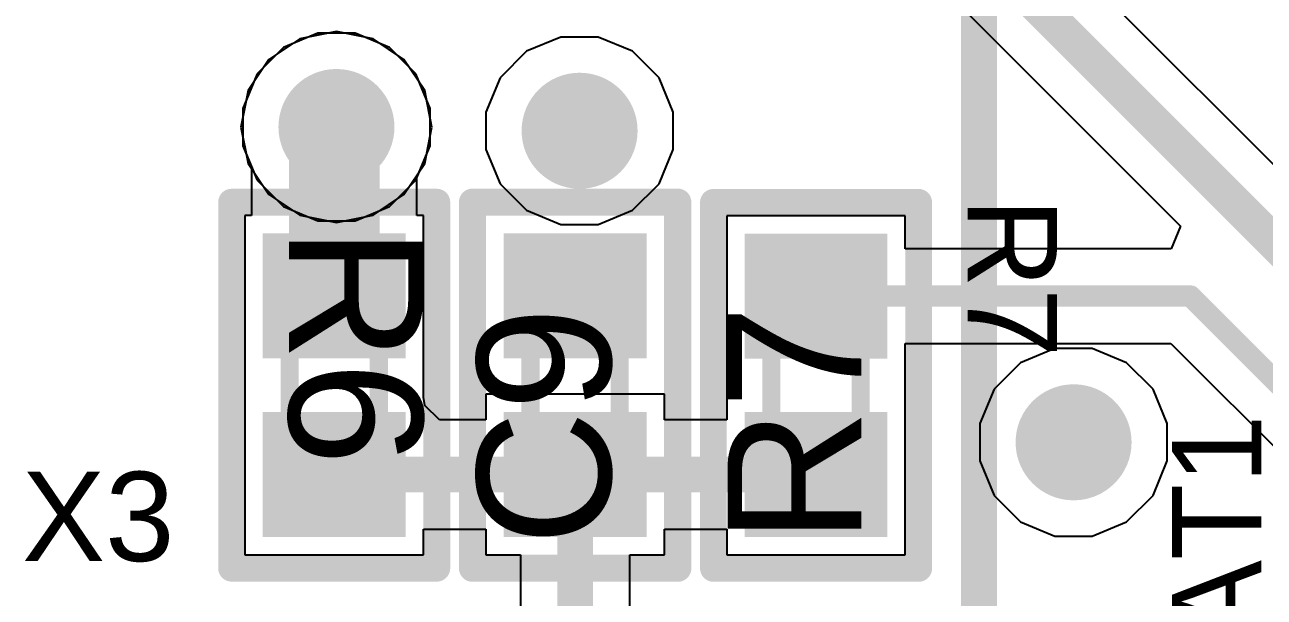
# Model space of a CAD drawing. Header units: inches. Extents: x 0.3 to 52.1, y -1.7 to 36.7.
# Drawn here: x 38.62 to 45.57, y 3.63 to 6.84 of the extents above; entities that cross this region are included whole.
import ezdxf

# ---------------------------------------------------------------- set-up
doc = ezdxf.new("R2010")
doc.units = ezdxf.units.IN
for name, color, linetype in [('Bottom Layer', 5, 'Continuous'), ('Internal1', 16, 'Continuous'), ('Internal2', 76, 'Continuous'), ('Top Assembly', 216, 'Continuous'), ('Top Component Outline', 6, 'Continuous'), ('Top Layer', 1, 'Continuous'), ('Top Overlay', 2, 'Continuous'), ('Top Paste', 8, 'Continuous'), ('Top Solder', 216, 'Continuous'), ('Via Holes', 16, 'Continuous'), ('wyswietlacz', 56, 'Continuous')]:
    doc.layers.add(name, color=color, linetype=linetype)
doc.styles.add('Arial', font='', dxfattribs={"height": 0.2})
doc.styles.get('Arial').set_extended_font_data('Arial')

# ---------------------------------------------------------------- blocks, each defined once
blk = doc.blocks.new('0402_RES_REFLOW_78')
at = {"layer": 'Top Layer'}
for points in [[(-0.7499985, 0.2999994), (-0.2499995, 0.2999994), (-0.2499995, -0.2999994), (-0.7499985, -0.2999994)], [(0.2499995, 0.2999994), (0.7499985, 0.2999994), (0.7499985, -0.2999994), (0.2499995, -0.2999994)]]:
    blk.add_hatch(color=1, dxfattribs=at).paths.add_polyline_path(points)
at = {"layer": 'Top Paste'}
for points in [[(-0.71999856, 0.26999946), (-0.27999944, 0.26999946), (-0.27999944, -0.26999946), (-0.71999856, -0.26999946)], [(0.27999944, 0.26999946), (0.71999856, 0.26999946), (0.71999856, -0.26999946), (0.27999944, -0.26999946)]]:
    blk.add_hatch(color=8, dxfattribs=at).paths.add_polyline_path(points)
at = {"layer": 'Top Solder'}
for points in [[(-0.8499983, 0.3999992), (-0.1499997, 0.3999992), (-0.1499997, -0.3999992), (-0.8499983, -0.3999992)], [(0.1499997, 0.3999992), (0.8499983, 0.3999992), (0.8499983, -0.3999992), (0.1499997, -0.3999992)]]:
    blk.add_hatch(color=216, dxfattribs=at).paths.add_polyline_path(points)
at = {"layer": 'Top Assembly'}
for points in [[(1.02499668, 0.57499758, 0.1499997, 0.1499997, 0), (-1.02499668, 0.57499758, 0.1499997, 0.1499997, 0)], [(-1.02499668, -0.57499758, 0.1499997, 0.1499997, 0), (-1.02499668, 0.57499758, 0.1499997, 0.1499997, 0)], [(1.02499668, -0.57499758, 0.1499997, 0.1499997, 0), (1.02499668, 0.57499758, 0.1499997, 0.1499997, 0)], [(1.02499668, -0.57499758, 0.1499997, 0.1499997, 0), (-1.02499668, -0.57499758, 0.1499997, 0.1499997, 0)]]:
    blk.add_lwpolyline(points, format="xyseb", dxfattribs=at)
for points in [[(-1.06249724, 0.57499758, 0.07499858, 0.07499858, 1), (-0.9874961199999999, 0.57499758, 0.07499858, 0.07499858, 1)], [(-1.06249724, 0.57499758, 0.07499858, 0.07499858, 1), (-0.9874961199999999, 0.57499758, 0.07499858, 0.07499858, 1)], [(0.9874961199999999, 0.57499758, 0.07499858, 0.07499858, 1), (1.06249724, 0.57499758, 0.07499858, 0.07499858, 1)], [(0.9874961199999999, 0.57499758, 0.07499858, 0.07499858, 1), (1.06249724, 0.57499758, 0.07499858, 0.07499858, 1)], [(-1.06249724, -0.57499758, 0.07499858, 0.07499858, 1), (-0.9874961199999999, -0.57499758, 0.07499858, 0.07499858, 1)], [(-1.06249724, -0.57499758, 0.07499858, 0.07499858, 1), (-0.9874961199999999, -0.57499758, 0.07499858, 0.07499858, 1)], [(0.9874961199999999, -0.57499758, 0.07499858, 0.07499858, 1), (1.06249724, -0.57499758, 0.07499858, 0.07499858, 1)], [(0.9874961199999999, -0.57499758, 0.07499858, 0.07499858, 1), (1.06249724, -0.57499758, 0.07499858, 0.07499858, 1)]]:
    blk.add_lwpolyline(points, format="xyseb", close=True, dxfattribs=at)
at = {"layer": 'Top Component Outline'}
for points in [[(0.50022252, 0.25017984, 0.1016, 0.1016, 0), (-0.4998465999999999, 0.25017984, 0.1016, 0.1016, 0)], [(-0.4998465999999999, -0.24985472, 0.1016, 0.1016, 0), (-0.4998465999999999, 0.25017984, 0.1016, 0.1016, 0)], [(0.50022252, -0.24985472, 0.1016, 0.1016, 0), (0.50022252, 0.25017984, 0.1016, 0.1016, 0)], [(0.50022252, -0.24985472, 0.1016, 0.1016, 0), (-0.4998465999999999, -0.24985472, 0.1016, 0.1016, 0)]]:
    blk.add_lwpolyline(points, format="xyseb", dxfattribs=at)
for points in [[(-0.5252466, 0.25017984, 0.0508, 0.0508, 1), (-0.4744466, 0.25017984, 0.0508, 0.0508, 1)], [(-0.5252466, 0.25017984, 0.0508, 0.0508, 1), (-0.4744466, 0.25017984, 0.0508, 0.0508, 1)], [(0.47482252, 0.25017984, 0.0508, 0.0508, 1), (0.52562252, 0.25017984, 0.0508, 0.0508, 1)], [(0.47482252, 0.25017984, 0.0508, 0.0508, 1), (0.52562252, 0.25017984, 0.0508, 0.0508, 1)], [(-0.5252466, -0.24985472, 0.0508, 0.0508, 1), (-0.4744466, -0.24985472, 0.0508, 0.0508, 1)], [(-0.5252466, -0.24985472, 0.0508, 0.0508, 1), (-0.4744466, -0.24985472, 0.0508, 0.0508, 1)], [(0.47482252, -0.24985472, 0.0508, 0.0508, 1), (0.52562252, -0.24985472, 0.0508, 0.0508, 1)], [(0.47482252, -0.24985472, 0.0508, 0.0508, 1), (0.52562252, -0.24985472, 0.0508, 0.0508, 1)]]:
    blk.add_lwpolyline(points, format="xyseb", close=True, dxfattribs=at)
at = {"layer": 'Top Overlay'}
for points in [[(1.02499668, 0.57499758, 0.1499997, 0.1499997, 0), (-1.02499668, 0.57499758, 0.1499997, 0.1499997, 0)], [(-1.02499668, -0.57499758, 0.1499997, 0.1499997, 0), (-1.02499668, 0.57499758, 0.1499997, 0.1499997, 0)], [(1.02499668, -0.57499758, 0.1499997, 0.1499997, 0), (1.02499668, 0.57499758, 0.1499997, 0.1499997, 0)], [(1.02499668, -0.57499758, 0.1499997, 0.1499997, 0), (-1.02499668, -0.57499758, 0.1499997, 0.1499997, 0)]]:
    blk.add_lwpolyline(points, format="xyseb", dxfattribs=at)
for points in [[(-1.06249724, 0.57499758, 0.07499858, 0.07499858, 1), (-0.9874961199999999, 0.57499758, 0.07499858, 0.07499858, 1)], [(-1.06249724, 0.57499758, 0.07499858, 0.07499858, 1), (-0.9874961199999999, 0.57499758, 0.07499858, 0.07499858, 1)], [(0.9874961199999999, 0.57499758, 0.07499858, 0.07499858, 1), (1.06249724, 0.57499758, 0.07499858, 0.07499858, 1)], [(0.9874961199999999, 0.57499758, 0.07499858, 0.07499858, 1), (1.06249724, 0.57499758, 0.07499858, 0.07499858, 1)], [(-1.06249724, -0.57499758, 0.07499858, 0.07499858, 1), (-0.9874961199999999, -0.57499758, 0.07499858, 0.07499858, 1)], [(-1.06249724, -0.57499758, 0.07499858, 0.07499858, 1), (-0.9874961199999999, -0.57499758, 0.07499858, 0.07499858, 1)], [(0.9874961199999999, -0.57499758, 0.07499858, 0.07499858, 1), (1.06249724, -0.57499758, 0.07499858, 0.07499858, 1)], [(0.9874961199999999, -0.57499758, 0.07499858, 0.07499858, 1), (1.06249724, -0.57499758, 0.07499858, 0.07499858, 1)]]:
    blk.add_lwpolyline(points, format="xyseb", close=True, dxfattribs=at)
at = {"layer": 'Top Assembly', "style": 'Arial'}
blk.add_text('R6', height=0.75000104, dxfattribs=at).set_placement((-0.889, -0.254))
blk = doc.blocks.new('0402_CAP_REFLOW_82')
at = {"layer": 'Top Layer'}
for points in [[(-0.7499985, 0.2999994), (-0.2499995, 0.2999994), (-0.2499995, -0.2999994), (-0.7499985, -0.2999994)], [(0.2499995, 0.2999994), (0.7499985, 0.2999994), (0.7499985, -0.2999994), (0.2499995, -0.2999994)]]:
    blk.add_hatch(color=1, dxfattribs=at).paths.add_polyline_path(points)
at = {"layer": 'Top Paste'}
for points in [[(-0.71999856, 0.26999946), (-0.27999944, 0.26999946), (-0.27999944, -0.26999946), (-0.71999856, -0.26999946)], [(0.27999944, 0.26999946), (0.71999856, 0.26999946), (0.71999856, -0.26999946), (0.27999944, -0.26999946)]]:
    blk.add_hatch(color=8, dxfattribs=at).paths.add_polyline_path(points)
at = {"layer": 'Top Solder'}
for points in [[(-0.8499983, 0.3999992), (-0.1499997, 0.3999992), (-0.1499997, -0.3999992), (-0.8499983, -0.3999992)], [(0.1499997, 0.3999992), (0.8499983, 0.3999992), (0.8499983, -0.3999992), (0.1499997, -0.3999992)]]:
    blk.add_hatch(color=216, dxfattribs=at).paths.add_polyline_path(points)
at = {"layer": 'Top Assembly'}
for points in [[(-1.02499668, 0.57499758, 0.1499997, 0.1499997, 0), (1.02499668, 0.57499758, 0.1499997, 0.1499997, 0)], [(-1.02499668, 0.57499758, 0.1499997, 0.1499997, 0), (-1.02499668, -0.57499758, 0.1499997, 0.1499997, 0)], [(1.02499668, 0.57499758, 0.1499997, 0.1499997, 0), (1.02499668, -0.57499758, 0.1499997, 0.1499997, 0)], [(-1.02499668, -0.57499758, 0.1499997, 0.1499997, 0), (1.02499668, -0.57499758, 0.1499997, 0.1499997, 0)]]:
    blk.add_lwpolyline(points, format="xyseb", dxfattribs=at)
for points in [[(-1.06249724, 0.57499758, 0.07499858, 0.07499858, 1), (-0.9874961199999999, 0.57499758, 0.07499858, 0.07499858, 1)], [(-1.06249724, 0.57499758, 0.07499858, 0.07499858, 1), (-0.9874961199999999, 0.57499758, 0.07499858, 0.07499858, 1)], [(0.9874961199999999, 0.57499758, 0.07499858, 0.07499858, 1), (1.06249724, 0.57499758, 0.07499858, 0.07499858, 1)], [(0.9874961199999999, 0.57499758, 0.07499858, 0.07499858, 1), (1.06249724, 0.57499758, 0.07499858, 0.07499858, 1)], [(-1.06249724, -0.57499758, 0.07499858, 0.07499858, 1), (-0.9874961199999999, -0.57499758, 0.07499858, 0.07499858, 1)], [(-1.06249724, -0.57499758, 0.07499858, 0.07499858, 1), (-0.9874961199999999, -0.57499758, 0.07499858, 0.07499858, 1)], [(0.9874961199999999, -0.57499758, 0.07499858, 0.07499858, 1), (1.06249724, -0.57499758, 0.07499858, 0.07499858, 1)], [(0.9874961199999999, -0.57499758, 0.07499858, 0.07499858, 1), (1.06249724, -0.57499758, 0.07499858, 0.07499858, 1)]]:
    blk.add_lwpolyline(points, format="xyseb", close=True, dxfattribs=at)
at = {"layer": 'Top Component Outline'}
for points in [[(-0.4998465999999999, 0.25017984, 0.1016, 0.1016, 0), (-0.4998465999999999, -0.24985472, 0.1016, 0.1016, 0)], [(-0.4998465999999999, 0.25017984, 0.1016, 0.1016, 0), (0.50022252, 0.25017984, 0.1016, 0.1016, 0)], [(0.50022252, 0.25017984, 0.1016, 0.1016, 0), (0.50022252, -0.24985472, 0.1016, 0.1016, 0)], [(-0.4998465999999999, -0.24985472, 0.1016, 0.1016, 0), (0.50022252, -0.24985472, 0.1016, 0.1016, 0)]]:
    blk.add_lwpolyline(points, format="xyseb", dxfattribs=at)
for points in [[(-0.5252466, 0.25017984, 0.0508, 0.0508, 1), (-0.4744466, 0.25017984, 0.0508, 0.0508, 1)], [(-0.5252466, 0.25017984, 0.0508, 0.0508, 1), (-0.4744466, 0.25017984, 0.0508, 0.0508, 1)], [(0.47482252, 0.25017984, 0.0508, 0.0508, 1), (0.52562252, 0.25017984, 0.0508, 0.0508, 1)], [(0.47482252, 0.25017984, 0.0508, 0.0508, 1), (0.52562252, 0.25017984, 0.0508, 0.0508, 1)], [(-0.5252466, -0.24985472, 0.0508, 0.0508, 1), (-0.4744466, -0.24985472, 0.0508, 0.0508, 1)], [(-0.5252466, -0.24985472, 0.0508, 0.0508, 1), (-0.4744466, -0.24985472, 0.0508, 0.0508, 1)], [(0.47482252, -0.24985472, 0.0508, 0.0508, 1), (0.52562252, -0.24985472, 0.0508, 0.0508, 1)], [(0.47482252, -0.24985472, 0.0508, 0.0508, 1), (0.52562252, -0.24985472, 0.0508, 0.0508, 1)]]:
    blk.add_lwpolyline(points, format="xyseb", close=True, dxfattribs=at)
at = {"layer": 'Top Overlay'}
for points in [[(-1.02499668, 0.57499758, 0.1524, 0.1524, 0), (1.02499668, 0.57499758, 0.1524, 0.1524, 0)], [(-1.02499668, 0.57499758, 0.1524, 0.1524, 0), (-1.02499668, -0.57499758, 0.1524, 0.1524, 0)], [(1.02499668, 0.57499758, 0.1524, 0.1524, 0), (1.02499668, -0.57499758, 0.1524, 0.1524, 0)], [(-1.02499668, -0.57499758, 0.1524, 0.1524, 0), (1.02499668, -0.57499758, 0.1524, 0.1524, 0)]]:
    blk.add_lwpolyline(points, format="xyseb", dxfattribs=at)
for points in [[(-1.06309668, 0.57499758, 0.0762, 0.0762, 1), (-0.9868966799999999, 0.57499758, 0.0762, 0.0762, 1)], [(-1.06309668, 0.57499758, 0.0762, 0.0762, 1), (-0.9868966799999999, 0.57499758, 0.0762, 0.0762, 1)], [(0.9868966799999999, 0.57499758, 0.0762, 0.0762, 1), (1.06309668, 0.57499758, 0.0762, 0.0762, 1)], [(0.9868966799999999, 0.57499758, 0.0762, 0.0762, 1), (1.06309668, 0.57499758, 0.0762, 0.0762, 1)], [(-1.06309668, -0.57499758, 0.0762, 0.0762, 1), (-0.9868966799999999, -0.57499758, 0.0762, 0.0762, 1)], [(-1.06309668, -0.57499758, 0.0762, 0.0762, 1), (-0.9868966799999999, -0.57499758, 0.0762, 0.0762, 1)], [(0.9868966799999999, -0.57499758, 0.0762, 0.0762, 1), (1.06309668, -0.57499758, 0.0762, 0.0762, 1)], [(0.9868966799999999, -0.57499758, 0.0762, 0.0762, 1), (1.06309668, -0.57499758, 0.0762, 0.0762, 1)]]:
    blk.add_lwpolyline(points, format="xyseb", close=True, dxfattribs=at)
at = {"layer": 'Top Assembly', "style": 'Arial'}
blk.add_text('C9', height=0.75000104, dxfattribs=at).set_placement((-0.90000074, -0.1999996))
blk = doc.blocks.new('0402_RES_REFLOW_90')
at = {"layer": 'Top Layer'}
for points in [[(-0.7499985, 0.2999994), (-0.2499995, 0.2999994), (-0.2499995, -0.2999994), (-0.7499985, -0.2999994)], [(0.2499995, 0.2999994), (0.7499985, 0.2999994), (0.7499985, -0.2999994), (0.2499995, -0.2999994)]]:
    blk.add_hatch(color=1, dxfattribs=at).paths.add_polyline_path(points)
at = {"layer": 'Top Paste'}
for points in [[(-0.71999856, 0.26999946), (-0.27999944, 0.26999946), (-0.27999944, -0.26999946), (-0.71999856, -0.26999946)], [(0.27999944, 0.26999946), (0.71999856, 0.26999946), (0.71999856, -0.26999946), (0.27999944, -0.26999946)]]:
    blk.add_hatch(color=8, dxfattribs=at).paths.add_polyline_path(points)
at = {"layer": 'Top Solder'}
for points in [[(-0.8499983, 0.3999992), (-0.1499997, 0.3999992), (-0.1499997, -0.3999992), (-0.8499983, -0.3999992)], [(0.1499997, 0.3999992), (0.8499983, 0.3999992), (0.8499983, -0.3999992), (0.1499997, -0.3999992)]]:
    blk.add_hatch(color=216, dxfattribs=at).paths.add_polyline_path(points)
at = {"layer": 'Top Assembly'}
for points in [[(-1.02499668, 0.57499758, 0.1499997, 0.1499997, 0), (1.02499668, 0.57499758, 0.1499997, 0.1499997, 0)], [(-1.02499668, 0.57499758, 0.1499997, 0.1499997, 0), (-1.02499668, -0.57499758, 0.1499997, 0.1499997, 0)], [(1.02499668, 0.57499758, 0.1499997, 0.1499997, 0), (1.02499668, -0.57499758, 0.1499997, 0.1499997, 0)], [(-1.02499668, -0.57499758, 0.1499997, 0.1499997, 0), (1.02499668, -0.57499758, 0.1499997, 0.1499997, 0)]]:
    blk.add_lwpolyline(points, format="xyseb", dxfattribs=at)
for points in [[(-1.06249724, 0.57499758, 0.07499858, 0.07499858, 1), (-0.9874961199999999, 0.57499758, 0.07499858, 0.07499858, 1)], [(-1.06249724, 0.57499758, 0.07499858, 0.07499858, 1), (-0.9874961199999999, 0.57499758, 0.07499858, 0.07499858, 1)], [(0.9874961199999999, 0.57499758, 0.07499858, 0.07499858, 1), (1.06249724, 0.57499758, 0.07499858, 0.07499858, 1)], [(0.9874961199999999, 0.57499758, 0.07499858, 0.07499858, 1), (1.06249724, 0.57499758, 0.07499858, 0.07499858, 1)], [(-1.06249724, -0.57499758, 0.07499858, 0.07499858, 1), (-0.9874961199999999, -0.57499758, 0.07499858, 0.07499858, 1)], [(-1.06249724, -0.57499758, 0.07499858, 0.07499858, 1), (-0.9874961199999999, -0.57499758, 0.07499858, 0.07499858, 1)], [(0.9874961199999999, -0.57499758, 0.07499858, 0.07499858, 1), (1.06249724, -0.57499758, 0.07499858, 0.07499858, 1)], [(0.9874961199999999, -0.57499758, 0.07499858, 0.07499858, 1), (1.06249724, -0.57499758, 0.07499858, 0.07499858, 1)]]:
    blk.add_lwpolyline(points, format="xyseb", close=True, dxfattribs=at)
at = {"layer": 'Top Component Outline'}
for points in [[(-0.4998465999999999, 0.25017984, 0.1016, 0.1016, 0), (0.50022252, 0.25017984, 0.1016, 0.1016, 0)], [(-0.4998465999999999, 0.25017984, 0.1016, 0.1016, 0), (-0.4998465999999999, -0.24985472, 0.1016, 0.1016, 0)], [(0.50022252, 0.25017984, 0.1016, 0.1016, 0), (0.50022252, -0.24985472, 0.1016, 0.1016, 0)], [(-0.4998465999999999, -0.24985472, 0.1016, 0.1016, 0), (0.50022252, -0.24985472, 0.1016, 0.1016, 0)]]:
    blk.add_lwpolyline(points, format="xyseb", dxfattribs=at)
for points in [[(-0.5252466, 0.25017984, 0.0508, 0.0508, 1), (-0.4744466, 0.25017984, 0.0508, 0.0508, 1)], [(-0.5252466, 0.25017984, 0.0508, 0.0508, 1), (-0.4744466, 0.25017984, 0.0508, 0.0508, 1)], [(0.47482252, 0.25017984, 0.0508, 0.0508, 1), (0.52562252, 0.25017984, 0.0508, 0.0508, 1)], [(0.47482252, 0.25017984, 0.0508, 0.0508, 1), (0.52562252, 0.25017984, 0.0508, 0.0508, 1)], [(-0.5252466, -0.24985472, 0.0508, 0.0508, 1), (-0.4744466, -0.24985472, 0.0508, 0.0508, 1)], [(-0.5252466, -0.24985472, 0.0508, 0.0508, 1), (-0.4744466, -0.24985472, 0.0508, 0.0508, 1)], [(0.47482252, -0.24985472, 0.0508, 0.0508, 1), (0.52562252, -0.24985472, 0.0508, 0.0508, 1)], [(0.47482252, -0.24985472, 0.0508, 0.0508, 1), (0.52562252, -0.24985472, 0.0508, 0.0508, 1)]]:
    blk.add_lwpolyline(points, format="xyseb", close=True, dxfattribs=at)
at = {"layer": 'Top Overlay'}
for points in [[(-1.02499668, 0.57499758, 0.1499997, 0.1499997, 0), (1.02499668, 0.57499758, 0.1499997, 0.1499997, 0)], [(-1.02499668, 0.57499758, 0.1499997, 0.1499997, 0), (-1.02499668, -0.57499758, 0.1499997, 0.1499997, 0)], [(1.02499668, 0.57499758, 0.1499997, 0.1499997, 0), (1.02499668, -0.57499758, 0.1499997, 0.1499997, 0)], [(-1.02499668, -0.57499758, 0.1499997, 0.1499997, 0), (1.02499668, -0.57499758, 0.1499997, 0.1499997, 0)]]:
    blk.add_lwpolyline(points, format="xyseb", dxfattribs=at)
for points in [[(-1.06249724, 0.57499758, 0.07499858, 0.07499858, 1), (-0.9874961199999999, 0.57499758, 0.07499858, 0.07499858, 1)], [(-1.06249724, 0.57499758, 0.07499858, 0.07499858, 1), (-0.9874961199999999, 0.57499758, 0.07499858, 0.07499858, 1)], [(0.9874961199999999, 0.57499758, 0.07499858, 0.07499858, 1), (1.06249724, 0.57499758, 0.07499858, 0.07499858, 1)], [(0.9874961199999999, 0.57499758, 0.07499858, 0.07499858, 1), (1.06249724, 0.57499758, 0.07499858, 0.07499858, 1)], [(-1.06249724, -0.57499758, 0.07499858, 0.07499858, 1), (-0.9874961199999999, -0.57499758, 0.07499858, 0.07499858, 1)], [(-1.06249724, -0.57499758, 0.07499858, 0.07499858, 1), (-0.9874961199999999, -0.57499758, 0.07499858, 0.07499858, 1)], [(0.9874961199999999, -0.57499758, 0.07499858, 0.07499858, 1), (1.06249724, -0.57499758, 0.07499858, 0.07499858, 1)], [(0.9874961199999999, -0.57499758, 0.07499858, 0.07499858, 1), (1.06249724, -0.57499758, 0.07499858, 0.07499858, 1)]]:
    blk.add_lwpolyline(points, format="xyseb", close=True, dxfattribs=at)
at = {"layer": 'Top Assembly', "style": 'Arial'}
blk.add_text('R7', height=0.75000104, dxfattribs=at).set_placement((-0.889, -0.254))

msp = doc.modelspace()

# ---------------------------------------------------------------- hatches: boundary and pattern name
at = {"layer": 'Bottom Layer'}
h = msp.add_hatch(color=5, dxfattribs=at)
edge = h.paths.add_edge_path()
edge.add_arc((40.36935029999999, 6.26581678), 0.32500062, 0, 360)
h = msp.add_hatch(color=5, dxfattribs=at)
edge = h.paths.add_edge_path()
edge.add_arc((41.73185202, 6.244818599999999), 0.32500062, 0, 360)
h = msp.add_hatch(color=5, dxfattribs=at)
edge = h.paths.add_edge_path()
edge.add_arc((44.49999228, 4.49999608), 0.32500062, 0, 360)
at = {"layer": 'Internal1'}
h = msp.add_hatch(color=16, dxfattribs=at)
edge = h.paths.add_edge_path()
edge.add_arc((40.36935029999999, 6.26581678), 0.32500062, 0, 360)
h = msp.add_hatch(color=16, dxfattribs=at)
edge = h.paths.add_edge_path()
edge.add_arc((41.73185202, 6.244818599999999), 0.32500062, 0, 360)
h = msp.add_hatch(color=16, dxfattribs=at)
edge = h.paths.add_edge_path()
edge.add_arc((44.49999228, 4.49999608), 0.32500062, 0, 360)
at = {"layer": 'Internal2'}
h = msp.add_hatch(color=76, dxfattribs=at)
edge = h.paths.add_edge_path()
edge.add_arc((40.36935029999999, 6.26581678), 0.32500062, 0, 360)
h = msp.add_hatch(color=76, dxfattribs=at)
edge = h.paths.add_edge_path()
edge.add_arc((41.73185202, 6.244818599999999), 0.32500062, 0, 360)
h = msp.add_hatch(color=76, dxfattribs=at)
edge = h.paths.add_edge_path()
edge.add_arc((44.49999228, 4.49999608), 0.32500062, 0, 360)
at = {"layer": 'Top Layer'}
h = msp.add_hatch(color=1, dxfattribs=at)
edge = h.paths.add_edge_path()
edge.add_arc((40.36935029999999, 6.26581678), 0.32500062, 0, 360)
h = msp.add_hatch(color=1, dxfattribs=at)
edge = h.paths.add_edge_path()
edge.add_arc((41.73185202, 6.244818599999999), 0.32500062, 0, 360)
h = msp.add_hatch(color=1, dxfattribs=at)
edge = h.paths.add_edge_path()
edge.add_arc((44.49999228, 4.49999608), 0.32500062, 0, 360)
at = {"layer": 'Via Holes'}
h = msp.add_hatch(color=7, dxfattribs=at)
edge = h.paths.add_edge_path()
edge.add_arc((40.36935029999999, 6.26581678), 0.17499838, 0, 360)
h = msp.add_hatch(color=7, dxfattribs=at)
edge = h.paths.add_edge_path()
edge.add_arc((41.73185202, 6.244818599999999), 0.17499838, 0, 360)
h = msp.add_hatch(color=7, dxfattribs=at)
edge = h.paths.add_edge_path()
edge.add_arc((44.49999228, 4.49999608), 0.17499838, 0, 360)

# ---------------------------------------------------------------- linework, layer by layer
at = {"layer": 'Bottom Layer'}
for p, q in [((40.16450691999999, 6.760354779999999), (39.99084712, 6.644319960000001)), ((40.36935029999999, 6.80110146), (40.16450691999999, 6.760354779999999)), ((40.57419368, 6.760354779999999), (40.36935029999999, 6.80110146)), ((40.74785348, 6.644319960000001), (40.57419368, 6.760354779999999)), ((39.99084712, 6.644319960000001), (39.8748123, 6.47066016)), ((40.8638883, 6.47066016), (40.74785348, 6.644319960000001)), ((39.8748123, 6.47066016), (39.83406562, 6.26581678)), ((40.90463498, 6.26581678), (40.8638883, 6.47066016)), ((39.83406562, 6.26581678), (39.8748123, 6.0609734)), ((40.8638883, 6.0609734), (40.90463498, 6.26581678)), ((39.8748123, 6.0609734), (39.99084712, 5.8873136)), ((40.74785348, 5.8873136), (40.8638883, 6.0609734)), ((39.99084712, 5.8873136), (40.16450691999999, 5.771278779999999)), ((40.57419368, 5.771278779999999), (40.74785348, 5.8873136)), ((40.16450691999999, 5.771278779999999), (40.36935029999999, 5.7305321)), ((40.36935029999999, 5.7305321), (40.57419368, 5.771278779999999))]:
    msp.add_line(p, q, dxfattribs=at)
at = {"layer": 'Internal1'}
for p, q in [((40.26492073999999, 6.790817), (40.07196202, 6.710890819999999)), ((40.47377985999999, 6.790817), (40.26492073999999, 6.790817)), ((40.66673858, 6.710890819999999), (40.47377985999999, 6.790817)), ((40.07196202, 6.710890819999999), (39.92427626, 6.56320506)), ((40.81442434, 6.56320506), (40.66673858, 6.710890819999999)), ((39.92427626, 6.56320506), (39.84435008, 6.37024634)), ((40.89435052, 6.37024634), (40.81442434, 6.56320506)), ((39.84435008, 6.37024634), (39.84435008, 6.161387219999999)), ((40.89435052, 6.161387219999999), (40.89435052, 6.37024634)), ((39.84435008, 6.161387219999999), (39.92427626, 5.9684285)), ((40.81442434, 5.9684285), (40.89435052, 6.161387219999999)), ((39.92427626, 5.9684285), (40.07196202, 5.82074274)), ((40.66673858, 5.82074274), (40.81442434, 5.9684285)), ((40.07196202, 5.82074274), (40.26492073999999, 5.74081656)), ((40.47377985999999, 5.74081656), (40.66673858, 5.82074274)), ((40.26492073999999, 5.74081656), (40.47377985999999, 5.74081656))]:
    msp.add_line(p, q, dxfattribs=at)
at = {"layer": 'Internal2'}
for p, q in [((41.62742246, 6.769818819999999), (41.43446374, 6.689892639999999)), ((41.83628158, 6.769818819999999), (41.62742246, 6.769818819999999)), ((42.0292403, 6.689892639999999), (41.83628158, 6.769818819999999)), ((41.43446374, 6.689892639999999), (41.28677798, 6.542206879999999)), ((42.17692606, 6.542206879999999), (42.0292403, 6.689892639999999)), ((41.28677798, 6.542206879999999), (41.2068518, 6.34924816)), ((42.25685224, 6.34924816), (42.17692606, 6.542206879999999)), ((41.2068518, 6.34924816), (41.2068518, 6.14038904)), ((42.25685224, 6.14038904), (42.25685224, 6.34924816)), ((41.2068518, 6.14038904), (41.28677798, 5.94743032)), ((42.17692606, 5.94743032), (42.25685224, 6.14038904)), ((41.28677798, 5.94743032), (41.43446374, 5.79974456)), ((42.0292403, 5.79974456), (42.17692606, 5.94743032)), ((41.43446374, 5.79974456), (41.62742246, 5.71981838)), ((41.83628158, 5.71981838), (42.0292403, 5.79974456)), ((41.62742246, 5.71981838), (41.83628158, 5.71981838)), ((44.39556272, 5.0249963), (44.20260399999999, 4.94507012)), ((44.60442184, 5.0249963), (44.39556272, 5.0249963)), ((44.79738056, 4.94507012), (44.60442184, 5.0249963)), ((44.20260399999999, 4.94507012), (44.05491823999999, 4.79738436)), ((44.94506632, 4.79738436), (44.79738056, 4.94507012)), ((44.05491823999999, 4.79738436), (43.97499206, 4.60442564)), ((45.0249925, 4.60442564), (44.94506632, 4.79738436)), ((43.97499206, 4.60442564), (43.97499206, 4.39556652)), ((45.0249925, 4.39556652), (45.0249925, 4.60442564)), ((43.97499206, 4.39556652), (44.05491823999999, 4.2026078)), ((44.94506632, 4.2026078), (45.0249925, 4.39556652)), ((44.05491823999999, 4.2026078), (44.20260399999999, 4.054922039999999)), ((44.79738056, 4.054922039999999), (44.94506632, 4.2026078)), ((44.20260399999999, 4.054922039999999), (44.39556272, 3.974995859999999)), ((44.60442184, 3.974995859999999), (44.79738056, 4.054922039999999)), ((44.39556272, 3.974995859999999), (44.60442184, 3.974995859999999))]:
    msp.add_line(p, q, dxfattribs=at)
at = {"layer": 'Top Layer'}
for p, q in [((46.08623244, 5.5888763), (40.14168502, 11.53342372)), ((39.79869612, 11.01125814), (45.09901825999999, 5.710936)), ((40.26492073999999, 6.790817), (40.07196202, 6.710890819999999)), ((40.47377985999999, 6.790817), (40.26492073999999, 6.790817)), ((40.66673858, 6.710890819999999), (40.47377985999999, 6.790817)), ((40.07196202, 6.710890819999999), (39.92427626, 6.56320506)), ((40.81442434, 6.56320506), (40.66673858, 6.710890819999999)), ((39.92427626, 6.56320506), (39.84435008, 6.37024634)), ((40.89435052, 6.37024634), (40.81442434, 6.56320506)), ((39.84435008, 6.37024634), (39.84435008, 6.161387219999999)), ((40.89435052, 6.161387219999999), (40.89435052, 6.37024634)), ((39.84435008, 6.161387219999999), (39.89395628, 6.041626219999999)), ((40.81974564, 5.98127582), (40.89435052, 6.161387219999999)), ((39.89395628, 6.041626219999999), (39.89395628, 5.769815739999999)), ((40.81974564, 5.769815739999999), (40.81974564, 5.98127582)), ((39.89395628, 5.769815739999999), (39.85685196, 5.769815739999999)), ((39.85685196, 5.769815739999999), (39.85685196, 4.896820279999999)), ((40.85684996, 5.769815739999999), (40.81974564, 5.769815739999999)), ((40.85684996, 4.896820279999999), (40.85684996, 5.769815739999999)), ((43.55690044, 5.76884292), (42.55690244, 5.76884292)), ((42.55690244, 5.76884292), (42.55690244, 4.8688498)), ((43.55690044, 5.583936), (43.55690044, 5.76884292)), ((45.09901825999999, 5.710936), (45.04641231999999, 5.583936)), ((45.04641231999999, 5.583936), (43.55690044, 5.583936)), ((43.55690044, 4.8688498), (43.55690044, 5.05375164)), ((43.55690044, 5.05375164), (45.0454014, 5.05375164)), ((45.0454014, 5.05375164), (46.41592698, 3.6832286)), ((39.85685196, 4.896820279999999), (39.85684942, 4.86981754)), ((39.85684942, 4.86981754), (39.85684942, 4.76981774)), ((40.8568525, 4.86981754), (40.85684996, 4.896820279999999)), ((40.8568525, 4.75269814), (40.8568525, 4.86981754)), ((42.55690244, 4.8688498), (42.55689735999999, 4.8688498)), ((42.55689735999999, 4.8688498), (42.55689735999999, 4.768839839999999)), ((43.55690552, 4.8688498), (43.55690044, 4.8688498)), ((43.55690552, 4.768839839999999), (43.55690552, 4.8688498)), ((39.85684942, 4.76981774), (39.85685196, 4.742815)), ((39.85685196, 4.742815), (39.85685196, 3.86981954)), ((40.86545294, 4.70689686), (40.8568525, 4.75269814)), ((42.20684979999999, 4.76981774), (41.2068518, 4.76981774)), ((41.2068518, 4.76981774), (41.2068518, 4.625695599999999)), ((42.20684979999999, 4.62521046), (42.20684979999999, 4.76981774)), ((42.55689735999999, 4.768839839999999), (42.55690244, 4.768839839999999)), ((42.55690244, 4.768839839999999), (42.55690244, 4.62521046)), ((43.55690044, 3.86884672), (43.55690044, 4.768839839999999)), ((43.55690044, 4.768839839999999), (43.55690552, 4.768839839999999)), ((40.9466542, 4.625695599999999), (40.86545294, 4.70689686)), ((41.2068518, 4.625695599999999), (40.9466542, 4.625695599999999)), ((42.55690244, 4.62521046), (42.20684979999999, 4.62521046)), ((40.85684996, 3.86981954), (40.85684996, 4.01394168)), ((40.85684996, 4.01394168), (41.2068518, 4.01394168)), ((41.2068518, 4.01394168), (41.2068518, 3.86981954)), ((42.20684979999999, 3.86981954), (42.20684979999999, 4.013456539999999)), ((42.20684979999999, 4.013456539999999), (42.55690244, 4.013456539999999)), ((42.55690244, 4.013456539999999), (42.55690244, 3.86884672)), ((39.85685196, 3.86981954), (40.85684996, 3.86981954)), ((41.2068518, 3.86981954), (41.40097384, 3.86981954)), ((41.40097384, 3.86981954), (41.40097384, 3.26533764)), ((42.01272776, 3.13865006), (42.01272776, 3.86981954)), ((42.01272776, 3.86981954), (42.20684979999999, 3.86981954)), ((42.55690244, 3.86884672), (43.55690044, 3.86884672))]:
    msp.add_line(p, q, dxfattribs=at)
for points in [[(39.9253964, 11.3171351, 0.1999996, 0.1999996, 0), (45.95953216, 5.28299934, 0.1999996, 0.1999996, 0)], [(40.35685096, 6.25331744, 0.508, 0.508, 0), (40.36935029999999, 6.26581678, 0.508, 0.508, 0)], [(40.35685096, 5.31981664, 0.508, 0.508, 0), (40.35685096, 6.25331744, 0.508, 0.508, 0)], [(40.34435162, 5.31581614, 0.508, 0.508, 0), (40.35285045999999, 5.31581614, 0.508, 0.508, 0)], [(40.35285045999999, 5.31581614, 0.508, 0.508, 0), (40.35685096, 5.31981664, 0.508, 0.508, 0)], [(43.05690144, 5.31884382, 0.11999976, 0.11999976, 0), (45.15520814, 5.31884382, 0.11999976, 0.11999976, 0)], [(45.15520814, 5.31884382, 0.11999976, 0.11999976, 0), (46.60338152, 3.87067044, 0.11999976, 0.11999976, 0)], [(40.35685096, 4.319818639999999, 0.1999996, 0.1999996, 0), (41.7068508, 4.319818639999999, 0.1999996, 0.1999996, 0)], [(41.7068508, 3.13863736, 0.1999996, 0.1999996, 0), (41.7068508, 4.319818639999999, 0.1999996, 0.1999996, 0)], [(41.7068508, 4.319818639999999, 0.1999996, 0.1999996, 0), (41.70733594, 4.3193335, 0.1999996, 0.1999996, 0)], [(41.70733594, 4.3193335, 0.1999996, 0.1999996, 0), (43.05641376, 4.3193335, 0.1999996, 0.1999996, 0)], [(43.05641376, 4.3193335, 0.1999996, 0.1999996, 0), (43.05690144, 4.31884582, 0.1999996, 0.1999996, 0)]]:
    msp.add_lwpolyline(points, format="xyseb", dxfattribs=at)
for points in [[(40.22985096, 6.25331744, 0.254, 0.254, 1), (40.48385096, 6.25331744, 0.254, 0.254, 1)], [(40.22985096, 6.25331744, 0.254, 0.254, 1), (40.48385096, 6.25331744, 0.254, 0.254, 1)], [(40.2423503, 6.26581678, 0.254, 0.254, 1), (40.4963503, 6.26581678, 0.254, 0.254, 1)], [(40.21735162, 5.31581614, 0.254, 0.254, 1), (40.47135162, 5.31581614, 0.254, 0.254, 1)], [(40.22585046, 5.31581614, 0.254, 0.254, 1), (40.47985046, 5.31581614, 0.254, 0.254, 1)], [(40.22585046, 5.31581614, 0.254, 0.254, 1), (40.47985046, 5.31581614, 0.254, 0.254, 1)], [(40.22985096, 5.31981664, 0.254, 0.254, 1), (40.48385096, 5.31981664, 0.254, 0.254, 1)], [(40.22985096, 5.31981664, 0.254, 0.254, 1), (40.48385096, 5.31981664, 0.254, 0.254, 1)], [(43.0269015, 5.31884382, 0.05999988, 0.05999988, 1), (43.08690137999999, 5.31884382, 0.05999988, 0.05999988, 1)], [(45.1252082, 5.31884382, 0.05999988, 0.05999988, 1), (45.18520808, 5.31884382, 0.05999988, 0.05999988, 1)], [(45.1252082, 5.31884382, 0.05999988, 0.05999988, 1), (45.18520808, 5.31884382, 0.05999988, 0.05999988, 1)], [(40.30685105999999, 4.319818639999999, 0.0999998, 0.0999998, 1), (40.40685086, 4.319818639999999, 0.0999998, 0.0999998, 1)], [(41.65685089999999, 4.319818639999999, 0.0999998, 0.0999998, 1), (41.7568507, 4.319818639999999, 0.0999998, 0.0999998, 1)], [(41.65685089999999, 4.319818639999999, 0.0999998, 0.0999998, 1), (41.7568507, 4.319818639999999, 0.0999998, 0.0999998, 1)], [(41.65685089999999, 4.319818639999999, 0.0999998, 0.0999998, 1), (41.7568507, 4.319818639999999, 0.0999998, 0.0999998, 1)], [(41.65733604, 4.3193335, 0.0999998, 0.0999998, 1), (41.75733584, 4.3193335, 0.0999998, 0.0999998, 1)], [(41.65733604, 4.3193335, 0.0999998, 0.0999998, 1), (41.75733584, 4.3193335, 0.0999998, 0.0999998, 1)], [(43.00641385999999, 4.3193335, 0.0999998, 0.0999998, 1), (43.10641365999999, 4.3193335, 0.0999998, 0.0999998, 1)], [(43.00641385999999, 4.3193335, 0.0999998, 0.0999998, 1), (43.10641365999999, 4.3193335, 0.0999998, 0.0999998, 1)], [(43.00690153999999, 4.31884582, 0.0999998, 0.0999998, 1), (43.10690134, 4.31884582, 0.0999998, 0.0999998, 1)]]:
    msp.add_lwpolyline(points, format="xyseb", close=True, dxfattribs=at)
at = {"layer": 'wyswietlacz'}
msp.add_lwpolyline([(43.97000095999999, 1.49999954, 0.1999996, 0.1999996, 0), (43.97000095999999, 33.49999904, 0.1999996, 0.1999996, 0)], format="xyseb", dxfattribs=at)

# ---------------------------------------------------------------- block references
for name, p, rotation in [('0402_RES_REFLOW_78', (40.35685096, 4.819817639999999), 270), ('0402_CAP_REFLOW_82', (41.7068508, 4.819817639999999), 90), ('0402_RES_REFLOW_90', (43.05690144, 4.81884482), 90)]:
    msp.add_blockref(name, p, dxfattribs=dict(rotation=rotation))

# ---------------------------------------------------------------- texts
at = {"layer": 'Top Overlay', "style": 'Arial'}
for s, rotation, p in [('R7', 270, (43.90685148, 5.86981808)), ('BAT1', 90, (45.551852, 2.90879784))]:
    msp.add_text(s, height=0.499999, rotation=rotation, dxfattribs=at).set_placement(p)
msp.add_text('X3', height=0.499999, dxfattribs=at).set_placement((38.60728372, 3.83489962))

doc.saveas('drawing.dxf')
